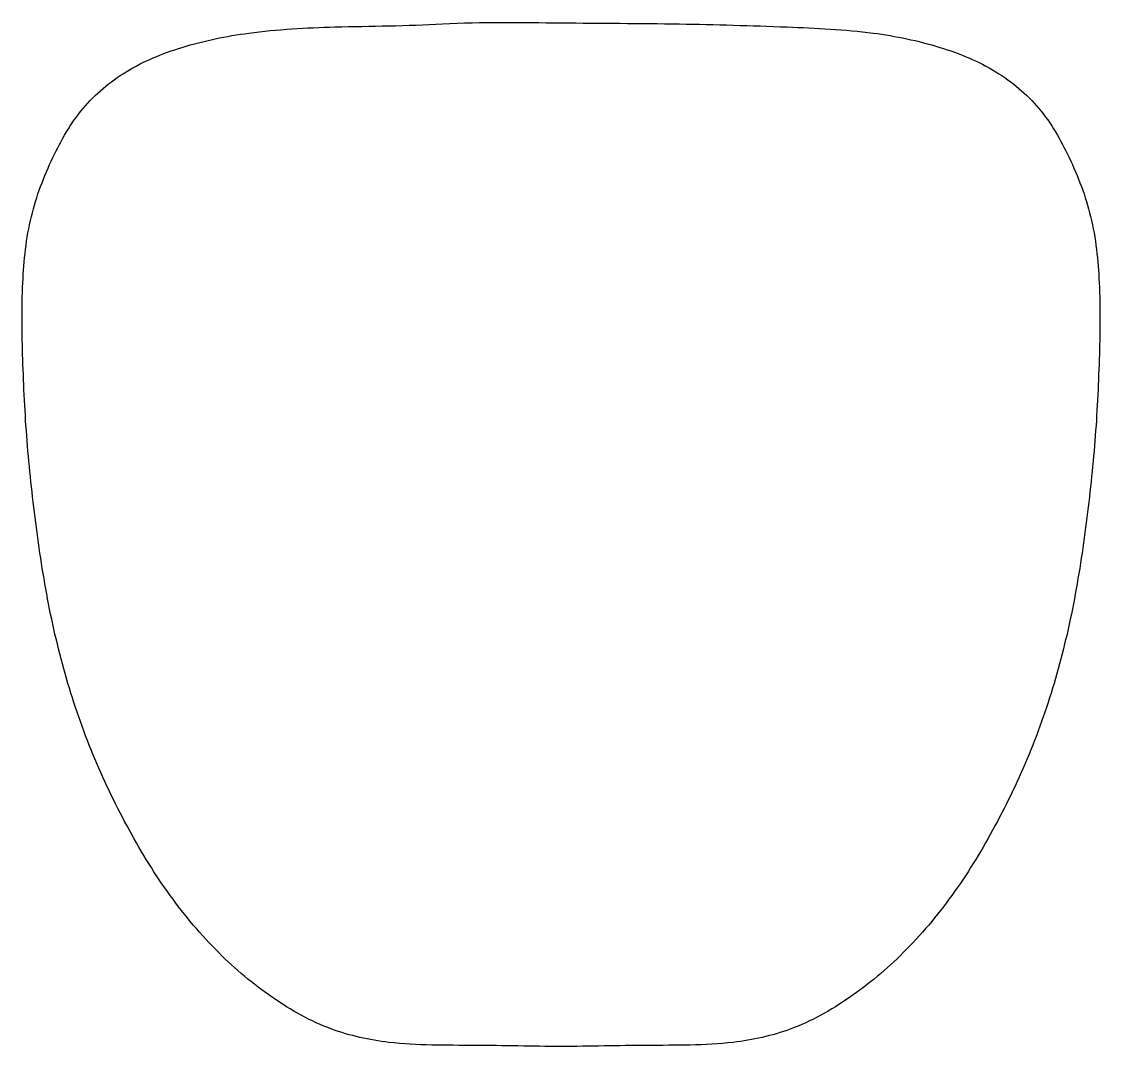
# Model space of a CAD drawing. Header units: millimetres. Extents: x -84 to 84, y -74 to 86.
import ezdxf

# ---------------------------------------------------------------- set-up
doc = ezdxf.new("R2010")
doc.units = ezdxf.units.MM

msp = doc.modelspace()

# ---------------------------------------------------------------- linework, layer by layer
msp.add_open_spline([(-18.49, 85.42), (-24.04, 85.09), (-34.2, 85.1), (-47.84, 84.4), (-58.89, 82.17), (-67.93, 78.48), (-75.08, 72.5), (-79.67, 64.4), (-83.17, 55.25), (-84.28, 44.48), (-84.09, 32.79), (-83.49, 20.3), (-82.1, 7.55), (-80.19, -5.14), (-77.22, -17.53), (-73, -29.38), (-67.63, -40.47), (-61.31, -50.73), (-53.86, -59.63), (-45.37, -66.75), (-36.39, -71.82), (-25.49, -74.17), (-13.44, -73.94), (0, -74.35), (13.44, -73.94), (25.49, -74.17), (36.39, -71.82), (45.37, -66.75), (53.86, -59.63), (61.31, -50.73), (67.63, -40.47), (73, -29.38), (77.22, -17.53), (80.19, -5.14), (82.1, 7.55), (83.49, 20.3), (84.09, 32.79), (84.28, 44.48), (83.17, 55.25), (79.67, 64.4), (75.08, 72.5), (67.93, 78.48), (58.89, 82.17), (47.84, 84.42), (34.18, 85.01), (17.93, 85.52), (0.02, 85.51), (-12.38, 85.78), (-18.49, 85.42)], degree=3, knots=[0, 0, 0, 0, 16.81378, 30.293247, 40.949139, 50.487012, 59.320069, 68.292521, 78.116317, 88.54821, 100.48461, 113.234506, 126.037465, 138.928374, 151.705542, 164.209872, 176.580778, 188.603194, 200.292254, 211.231013, 221.709098, 230.853931, 244.308005, 257.754547, 271.201089, 284.655164, 293.799996, 304.278082, 315.216841, 326.9059, 338.928316, 351.299222, 363.803552, 376.58072, 389.471629, 402.274588, 415.024484, 426.960884, 437.392777, 447.216573, 456.189026, 465.022082, 474.559955, 485.215847, 498.695314, 515.509094, 533.997479, 552.485864, 552.485864, 552.485864, 552.485864])

doc.saveas('drawing.dxf')
